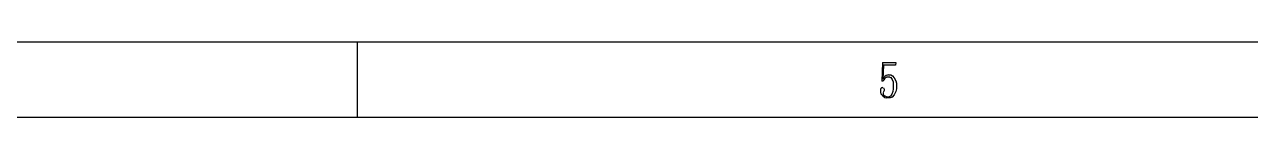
# Model space of a CAD drawing. Header units: millimetres. Extents: x 4 to 529, y -167 to 297.
# Drawn here: x 326.5 to 427.7, y -166.6 to -160.3 of the extents above; entities that cross this region are included whole.
import ezdxf

# ---------------------------------------------------------------- set-up
doc = ezdxf.new("R2010")
doc.units = ezdxf.units.MM
doc.layers.add('PDF_图层 1', color=7, linetype='Continuous', true_color=0x231f20)

msp = doc.modelspace()

# ---------------------------------------------------------------- linework, layer by layer
at = {"layer": 'PDF_图层 1', "color": 7, "lineweight": -3, "true_color": 0xffffff}
for points in [[(35.13, -160.31), (522.7, -160.31)], [(353.94, -160.31), (353.94, -166.54)], [(397.33, -162.03), (397.27, -163.58)], [(397.33, -162.03), (398.45, -162.03)], [(397.41, -162.25), (397.35, -163.41)], [(398.4, -162.25), (397.41, -162.25)], [(398.45, -162.03), (398.4, -162.25)], [(397.38, -163.58), (397.27, -163.58)], [(397.44, -163.27), (397.35, -163.41)], [(397.44, -163.47), (397.38, -163.58)], [(397.52, -163.18), (397.44, -163.27)], [(397.49, -163.38), (397.44, -163.47)], [(397.58, -163.3), (397.49, -163.38)], [(397.64, -163.1), (397.52, -163.18)], [(397.69, -163.24), (397.58, -163.3)], [(397.75, -163.07), (397.64, -163.1)], [(397.75, -163.24), (397.69, -163.24)], [(397.83, -163.04), (397.75, -163.07)], [(397.95, -163.24), (397.75, -163.24)], [(397.83, -163.04), (398.03, -163.04)], [(397.95, -163.24), (398.03, -163.27)], [(398.03, -163.04), (398.17, -163.13)], [(398.03, -163.27), (398.14, -163.44)], [(398.14, -163.44), (398.23, -163.64)], [(398.17, -163.13), (398.31, -163.3)], [(398.23, -163.64), (398.23, -163.83)], [(398.23, -163.83), (398.23, -164.2)], [(398.31, -163.3), (398.45, -163.55)], [(398.45, -163.55), (398.48, -163.75)], [(398.48, -163.75), (398.48, -164.2)], [(397.18, -164.26), (397.16, -164.31)], [(397.16, -164.31), (397.16, -164.48)], [(397.16, -164.48), (397.21, -164.62)], [(397.21, -164.17), (397.18, -164.26)], [(397.24, -164.12), (397.21, -164.17)], [(397.21, -164.62), (397.35, -164.79)], [(397.3, -164.09), (397.24, -164.12)], [(397.3, -164.09), (397.38, -164.09)], [(397.35, -164.79), (397.52, -164.93)], [(397.41, -164.45), (397.38, -164.51)], [(397.38, -164.54), (397.38, -164.65)], [(397.38, -164.65), (397.41, -164.74)], [(397.41, -164.12), (397.44, -164.17)], [(397.44, -164.4), (397.41, -164.45)], [(397.41, -164.74), (397.52, -164.79)], [(397.44, -164.17), (397.47, -164.23)], [(397.47, -164.34), (397.44, -164.4)], [(397.47, -164.26), (397.47, -164.34)], [(397.52, -164.79), (397.64, -164.85)], [(397.52, -164.93), (397.66, -164.96)], [(397.64, -164.85), (397.72, -164.88)], [(397.97, -164.96), (397.66, -164.96)], [(397.72, -164.88), (397.89, -164.88)], [(398, -164.82), (397.89, -164.88)], [(398.14, -164.91), (397.97, -164.96)], [(398.12, -164.65), (398, -164.82)], [(398.2, -164.43), (398.12, -164.65)], [(398.31, -164.71), (398.14, -164.91)], [(398.23, -164.2), (398.2, -164.43)], [(398.45, -164.43), (398.31, -164.71)], [(398.48, -164.2), (398.45, -164.43)], [(3.86, -166.57), (528.97, -166.57)]]:
    msp.add_lwpolyline(points, dxfattribs=at)
at = {"layer": 'PDF_图层 1', "color": 7, "lineweight": -3, "true_color": 0xffffff, "transparency": 33554559}
for points in [[(397.38, -164.09), (397.38, -164.12), (397.41, -164.09), (397.41, -164.12)], [(397.38, -164.51), (397.38, -164.54), (397.41, -164.51), (397.41, -164.54)], [(397.47, -164.23), (397.47, -164.26), (397.49, -164.23), (397.49, -164.26)]]:
    msp.add_solid(points, dxfattribs=at)

doc.saveas('drawing.dxf')
